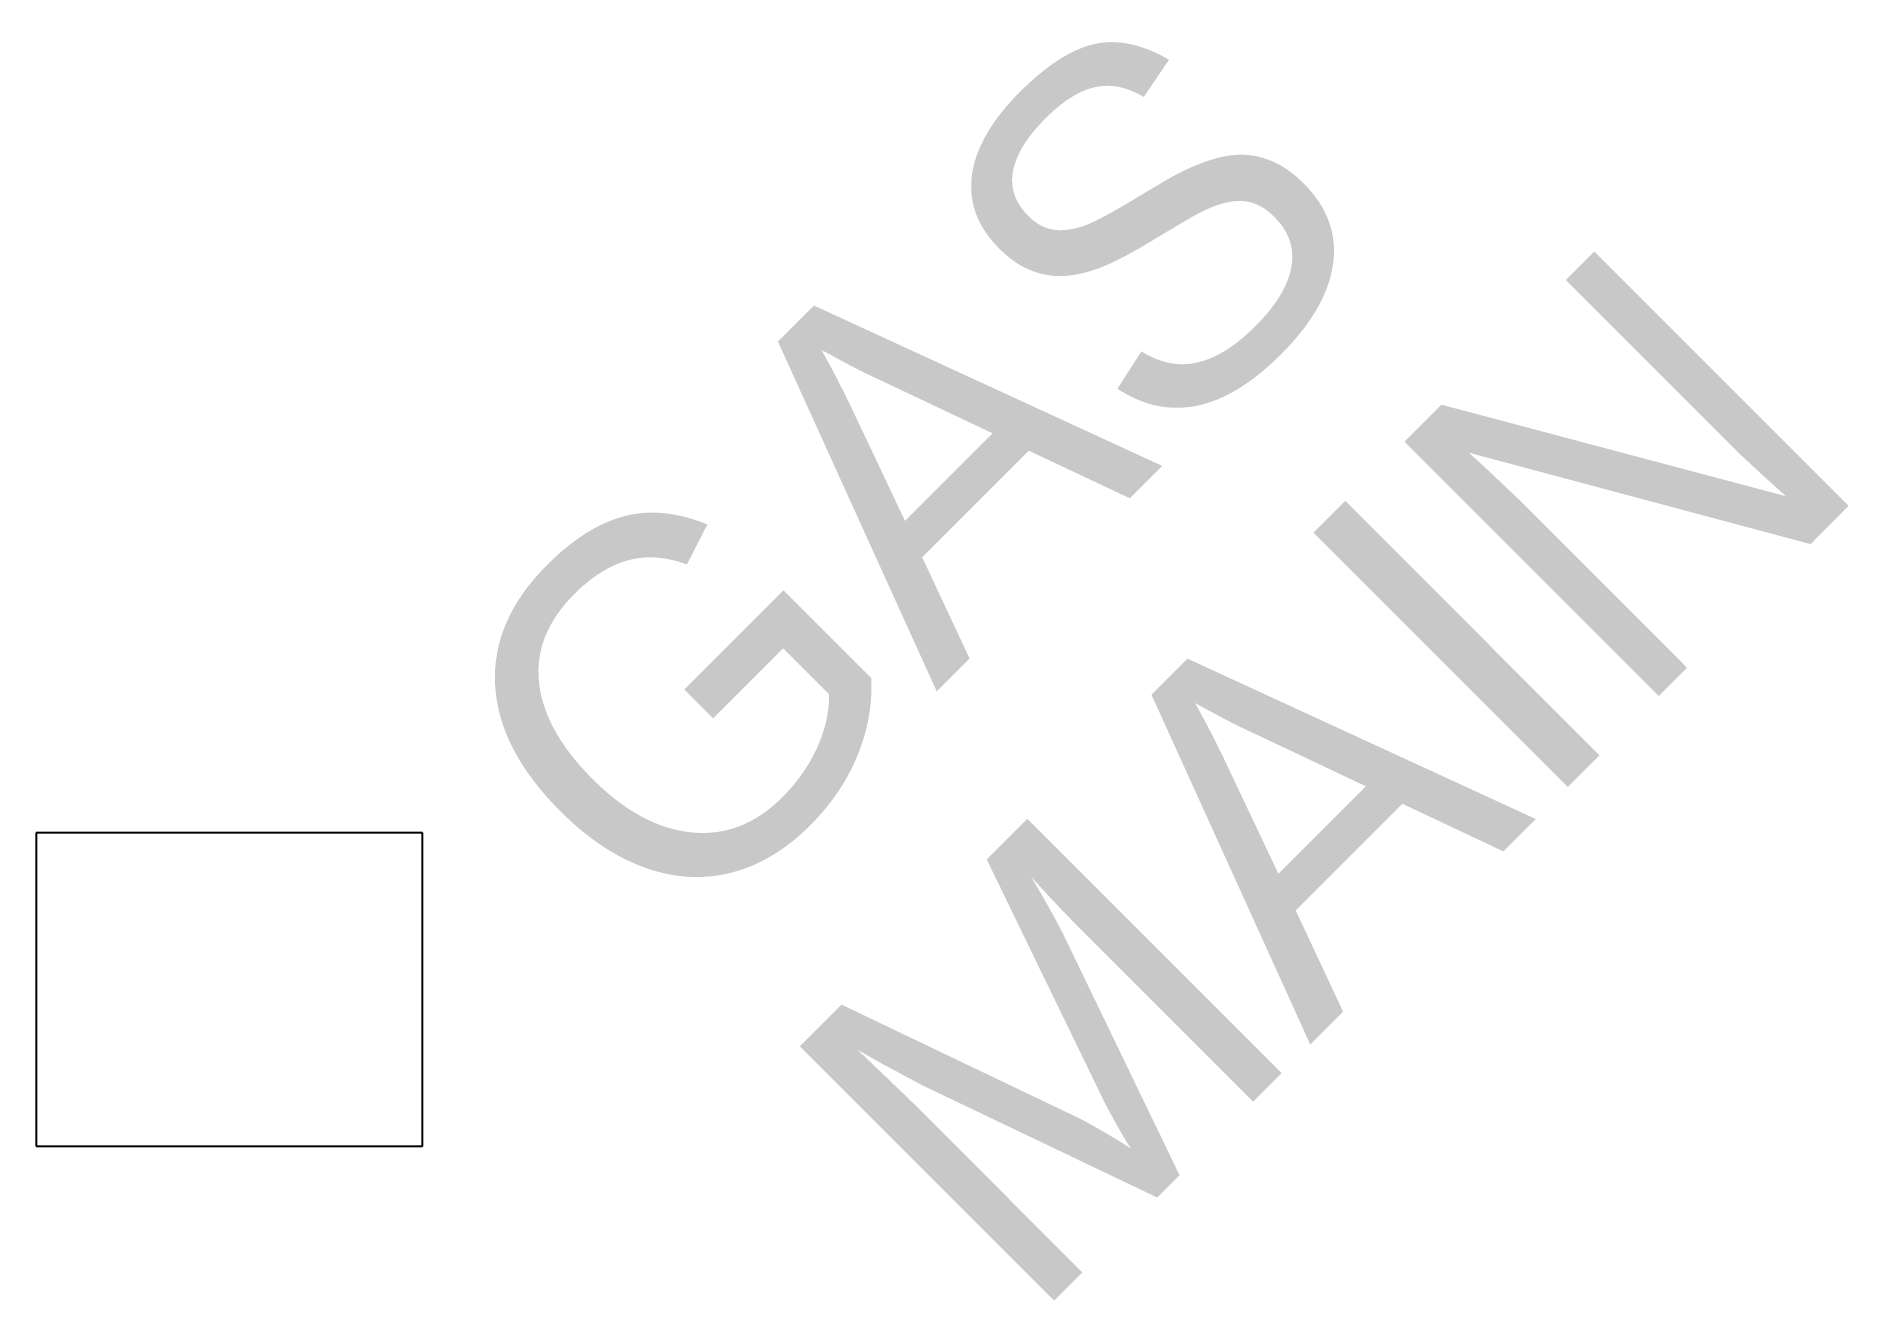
# Model space of a CAD drawing. Extents: x -0.19 to 1.57, y -0.3 to 0.93.
import ezdxf

# ---------------------------------------------------------------- set-up
doc = ezdxf.new("R2010")
doc.units = 0
doc.header["$MEASUREMENT"] = 0
doc.layers.add('CELL_GM_GASMAIN', color=7, linetype='Continuous')

msp = doc.modelspace()

# ---------------------------------------------------------------- linework, layer by layer
at = {"layer": 'CELL_GM_GASMAIN', "color": 1}
for p, q in [((0.187, 0.154), (-0.189, 0.154)), ((-0.189, 0.154), (-0.189, -0.151)), ((0.187, -0.151), (0.187, 0.154)), ((-0.189, -0.151), (0.187, -0.151))]:
    msp.add_line(p, q, dxfattribs=at)

# ---------------------------------------------------------------- texts
for s, p in [('GAS', (0.429344, 0.033344)), ('MAIN', (0.774578, -0.328422))]:
    msp.add_text(s, height=0.349998, rotation=45, dxfattribs=at).set_placement(p)

doc.saveas('drawing.dxf')
